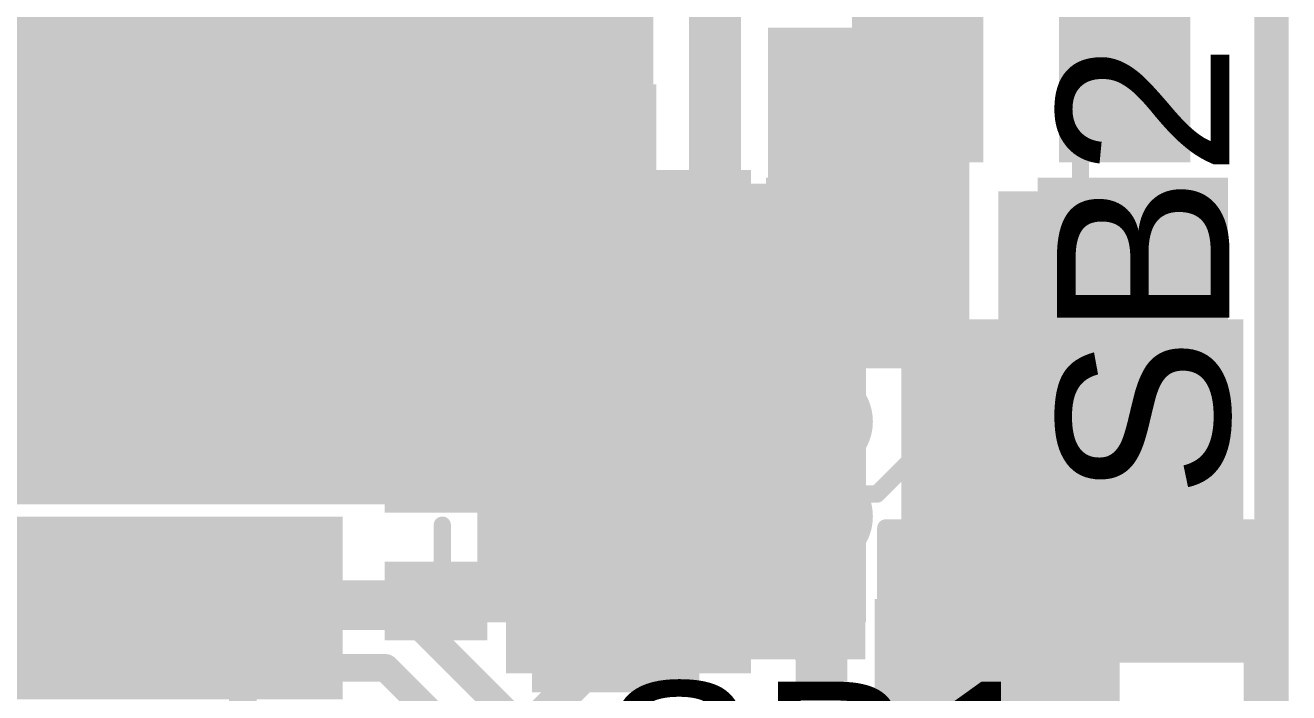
# Model space of a CAD drawing. Header units: millimetres. Extents: x -0.39 to 1.43, y -0.39 to 1.45.
# Drawn here: x 1.064 to 1.4302, y 0.7868 to 0.9802 of the extents above; entities that cross this region are included whole.
import ezdxf

# ---------------------------------------------------------------- set-up
doc = ezdxf.new("R2010")
doc.units = ezdxf.units.MM
doc.header["$MEASUREMENT"] = 0
for name, color, linetype in [('BottomLayer', 5, 'Continuous'), ('BottomPaste', 16, 'Continuous'), ('BottomSolder', 6, 'Continuous'), ('Mechanical2', 216, 'Continuous'), ('TopLayer', 1, 'Continuous'), ('TopOverlay', 2, 'Continuous'), ('TopPaste', 8, 'Continuous'), ('TopSolder', 216, 'Continuous'), ('ViaHoleLayer', 16, 'Continuous')]:
    doc.layers.add(name, color=color, linetype=linetype)
doc.styles.add('Arial', font='', dxfattribs={"height": 0.2})
doc.styles.get('Arial').set_extended_font_data('Arial')

# ---------------------------------------------------------------- blocks, each defined once
blk = doc.blocks.new('RVT1H101M0607_1')
at = {"layer": 'TopLayer'}
for points in [[(-0.17913, 0.0315), (-0.04134, 0.0315), (-0.04134, -0.0315), (-0.17913, -0.0315)], [(0.04134, 0.0315), (0.17913, 0.0315), (0.17913, -0.0315), (0.04134, -0.0315)]]:
    blk.add_hatch(color=1, dxfattribs=at).paths.add_polyline_path(points)
at = {"layer": 'TopPaste'}
for points in [[(-0.17913, 0.0315), (-0.04134, 0.0315), (-0.04134, -0.0315), (-0.17913, -0.0315)], [(0.04134, 0.0315), (0.17913, 0.0315), (0.17913, -0.0315), (0.04134, -0.0315)]]:
    blk.add_hatch(color=8, dxfattribs=at).paths.add_polyline_path(points)
at = {"layer": 'TopSolder'}
for points in [[(-0.18313, 0.0355), (-0.03734, 0.0355), (-0.03734, -0.0355), (-0.18313, -0.0355)], [(0.03734, 0.0355), (0.18313, 0.0355), (0.18313, -0.0355), (0.03734, -0.0355)]]:
    blk.add_hatch(color=216, dxfattribs=at).paths.add_polyline_path(points)
at = {"layer": 'TopOverlay', "const_width": 0.005}
for points in [[(-0.07224, 0.131), (-0.13124, 0.072)], [(-0.07224, 0.131), (0.13076, 0.131)], [(0.13076, 0.131), (0.13076, 0.046)], [(-0.13124, 0.072), (-0.13124, 0.052)], [(-0.15424, 0.068), (-0.15424, 0.04)], [(-0.16824, 0.054), (-0.14024, 0.054)], [(0.13076, -0.046), (0.13076, -0.131)], [(-0.13124, -0.052), (-0.13124, -0.072)], [(-0.13124, -0.072), (-0.07224, -0.131)], [(-0.07224, -0.131), (0.13076, -0.131)]]:
    blk.add_lwpolyline(points, dxfattribs=at)
at = {"layer": 'TopOverlay', "const_width": 0.0025}
for points in [[(-0.07349, 0.131, 1), (-0.07099, 0.131, 1)], [(-0.07349, 0.131, 1), (-0.07099, 0.131, 1)], [(0.12951, 0.131, 1), (0.13201, 0.131, 1)], [(0.12951, 0.131, 1), (0.13201, 0.131, 1)], [(-0.13249, 0.072, 1), (-0.12999, 0.072, 1)], [(-0.13249, 0.072, 1), (-0.12999, 0.072, 1)], [(-0.15549, 0.068, 1), (-0.15299, 0.068, 1)], [(-0.16949, 0.054, 1), (-0.16699, 0.054, 1)], [(-0.14149, 0.054, 1), (-0.13899, 0.054, 1)], [(-0.13249, 0.052, 1), (-0.12999, 0.052, 1)], [(0.12951, 0.046, 1), (0.13201, 0.046, 1)], [(-0.15549, 0.04, 1), (-0.15299, 0.04, 1)], [(0.12951, -0.046, 1), (0.13201, -0.046, 1)], [(-0.13249, -0.052, 1), (-0.12999, -0.052, 1)], [(-0.13249, -0.072, 1), (-0.12999, -0.072, 1)], [(-0.13249, -0.072, 1), (-0.12999, -0.072, 1)], [(-0.07349, -0.131, 1), (-0.07099, -0.131, 1)], [(-0.07349, -0.131, 1), (-0.07099, -0.131, 1)], [(0.12951, -0.131, 1), (0.13201, -0.131, 1)], [(0.12951, -0.131, 1), (0.13201, -0.131, 1)]]:
    blk.add_lwpolyline(points, format="xyb", close=True, dxfattribs=at)
blk = doc.blocks.new('S______B______5')
at = {"layer": 'TopLayer'}
for points in [[(-0.045, -0.0175), (-0.045, 0.0175), (-0.015, 0.0175), (-0.015, -0.0175)], [(0.015, -0.0175), (0.015, 0.0175), (0.045, 0.0175), (0.045, -0.0175)]]:
    blk.add_hatch(color=1, dxfattribs=at).paths.add_polyline_path(points)
at = {"layer": 'TopPaste'}
for points in [[(-0.045, -0.0175), (-0.045, 0.0175), (-0.015, 0.0175), (-0.015, -0.0175)], [(0.015, -0.0175), (0.015, 0.0175), (0.045, 0.0175), (0.045, -0.0175)]]:
    blk.add_hatch(color=8, dxfattribs=at).paths.add_polyline_path(points)
at = {"layer": 'TopSolder'}
for points in [[(-0.049, -0.0215), (-0.049, 0.0215), (-0.011, 0.0215), (-0.011, -0.0215)], [(0.011, -0.0215), (0.011, 0.0215), (0.049, 0.0215), (0.049, -0.0215)]]:
    blk.add_hatch(color=216, dxfattribs=at).paths.add_polyline_path(points)
at = {"layer": 'TopOverlay', "const_width": 0.005}
for points in [[(-0.05, 0.022), (-0.05, -0.022)], [(-0.05, 0.022), (0.05, 0.022)], [(0.05, 0.022), (0.05, -0.022)], [(-0.05, -0.022), (0.05, -0.022)]]:
    blk.add_lwpolyline(points, dxfattribs=at)
at = {"layer": 'TopOverlay', "const_width": 0.0025}
for points in [[(-0.05125, 0.022, 1), (-0.04875, 0.022, 1)], [(-0.05125, 0.022, 1), (-0.04875, 0.022, 1)], [(0.04875, 0.022, 1), (0.05125, 0.022, 1)], [(0.04875, 0.022, 1), (0.05125, 0.022, 1)], [(-0.05125, -0.022, 1), (-0.04875, -0.022, 1)], [(-0.05125, -0.022, 1), (-0.04875, -0.022, 1)], [(0.04875, -0.022, 1), (0.05125, -0.022, 1)], [(0.04875, -0.022, 1), (0.05125, -0.022, 1)]]:
    blk.add_lwpolyline(points, format="xyb", close=True, dxfattribs=at)
blk = doc.blocks.new('C___0402_B_49')
at = {"layer": 'BottomLayer'}
for points in [[(-0.0095, 0.0125), (-0.0095, -0.0125), (-0.0275, -0.0125), (-0.0275, 0.0125)], [(0.0275, 0.0125), (0.0275, -0.0125), (0.0095, -0.0125), (0.0095, 0.0125)]]:
    blk.add_hatch(color=5, dxfattribs=at).paths.add_polyline_path(points)
at = {"layer": 'BottomPaste'}
for points in [[(-0.0095, 0.0125), (-0.0095, -0.0125), (-0.0275, -0.0125), (-0.0275, 0.0125)], [(0.0275, 0.0125), (0.0275, -0.0125), (0.0095, -0.0125), (0.0095, 0.0125)]]:
    blk.add_hatch(color=16, dxfattribs=at).paths.add_polyline_path(points)
at = {"layer": 'BottomSolder'}
for points in [[(-0.00714, 0.01486), (-0.00714, -0.01486), (-0.02986, -0.01486), (-0.02986, 0.01486)], [(0.02986, 0.01486), (0.02986, -0.01486), (0.00714, -0.01486), (0.00714, 0.01486)]]:
    blk.add_hatch(color=6, dxfattribs=at).paths.add_polyline_path(points)
blk = doc.blocks.new('C__0603_B_54')
at = {"layer": 'BottomLayer'}
for points in [[(-0.045, -0.0175), (-0.045, 0.0175), (-0.015, 0.0175), (-0.015, -0.0175)], [(0.015, -0.0175), (0.015, 0.0175), (0.045, 0.0175), (0.045, -0.0175)]]:
    blk.add_hatch(color=5, dxfattribs=at).paths.add_polyline_path(points)
at = {"layer": 'BottomPaste'}
for points in [[(-0.045, -0.0175), (-0.045, 0.0175), (-0.015, 0.0175), (-0.015, -0.0175)], [(0.015, -0.0175), (0.015, 0.0175), (0.045, 0.0175), (0.045, -0.0175)]]:
    blk.add_hatch(color=16, dxfattribs=at).paths.add_polyline_path(points)
at = {"layer": 'BottomSolder'}
for points in [[(-0.04736, -0.01986), (-0.04736, 0.01986), (-0.01264, 0.01986), (-0.01264, -0.01986)], [(0.01264, -0.01986), (0.01264, 0.01986), (0.04736, 0.01986), (0.04736, -0.01986)]]:
    blk.add_hatch(color=6, dxfattribs=at).paths.add_polyline_path(points)
blk = doc.blocks.new('VG039NCHXTB203_B_63')
at = {"layer": 'BottomLayer'}
for points in [[(-0.06299, 0.0876), (-0.01575, 0.0876), (-0.01575, 0.04035), (-0.06299, 0.04035)], [(0.01575, 0.0876), (0.06299, 0.0876), (0.06299, 0.04035), (0.01575, 0.04035)], [(-0.0315, -0.03445), (0.0315, -0.03445), (0.0315, -0.0935), (-0.0315, -0.0935)]]:
    blk.add_hatch(color=5, dxfattribs=at).paths.add_polyline_path(points)
at = {"layer": 'BottomPaste'}
for points in [[(-0.06299, 0.0876), (-0.01575, 0.0876), (-0.01575, 0.04035), (-0.06299, 0.04035)], [(0.01575, 0.0876), (0.06299, 0.0876), (0.06299, 0.04035), (0.01575, 0.04035)], [(-0.0315, -0.03445), (0.0315, -0.03445), (0.0315, -0.0935), (-0.0315, -0.0935)]]:
    blk.add_hatch(color=16, dxfattribs=at).paths.add_polyline_path(points)
at = {"layer": 'BottomSolder'}
for points in [[(-0.06699, 0.0916), (-0.01175, 0.0916), (-0.01175, 0.03635), (-0.06699, 0.03635)], [(0.01175, 0.0916), (0.06699, 0.0916), (0.06699, 0.03635), (0.01175, 0.03635)], [(-0.0355, -0.03045), (0.0355, -0.03045), (0.0355, -0.0975), (-0.0355, -0.0975)]]:
    blk.add_hatch(color=6, dxfattribs=at).paths.add_polyline_path(points)
blk = doc.blocks.new('R___0603_B_64')
at = {"layer": 'BottomLayer'}
for points in [[(-0.045, -0.0175), (-0.045, 0.0175), (-0.015, 0.0175), (-0.015, -0.0175)], [(0.015, -0.0175), (0.015, 0.0175), (0.045, 0.0175), (0.045, -0.0175)]]:
    blk.add_hatch(color=5, dxfattribs=at).paths.add_polyline_path(points)
at = {"layer": 'BottomPaste'}
for points in [[(-0.045, -0.0175), (-0.045, 0.0175), (-0.015, 0.0175), (-0.015, -0.0175)], [(0.015, -0.0175), (0.015, 0.0175), (0.045, 0.0175), (0.045, -0.0175)]]:
    blk.add_hatch(color=16, dxfattribs=at).paths.add_polyline_path(points)
at = {"layer": 'BottomSolder'}
for points in [[(-0.049, -0.0215), (-0.049, 0.0215), (-0.011, 0.0215), (-0.011, -0.0215)], [(0.011, -0.0215), (0.011, 0.0215), (0.049, 0.0215), (0.049, -0.0215)]]:
    blk.add_hatch(color=6, dxfattribs=at).paths.add_polyline_path(points)
blk = doc.blocks.new('R___1210_B_65')
at = {"layer": 'BottomLayer'}
for points in [[(-0.0811, 0.05354), (-0.03622, 0.05354), (-0.03622, -0.05354), (-0.0811, -0.05354)], [(0.03622, 0.05354), (0.0811, 0.05354), (0.0811, -0.05354), (0.03622, -0.05354)]]:
    blk.add_hatch(color=5, dxfattribs=at).paths.add_polyline_path(points)
at = {"layer": 'BottomPaste'}
for points in [[(-0.0811, 0.05354), (-0.03622, 0.05354), (-0.03622, -0.05354), (-0.0811, -0.05354)], [(0.03622, 0.05354), (0.0811, 0.05354), (0.0811, -0.05354), (0.03622, -0.05354)]]:
    blk.add_hatch(color=16, dxfattribs=at).paths.add_polyline_path(points)
at = {"layer": 'BottomSolder'}
for points in [[(-0.0851, 0.05754), (-0.03222, 0.05754), (-0.03222, -0.05754), (-0.0851, -0.05754)], [(0.03222, 0.05754), (0.0851, 0.05754), (0.0851, -0.05754), (0.03222, -0.05754)]]:
    blk.add_hatch(color=6, dxfattribs=at).paths.add_polyline_path(points)
blk = doc.blocks.new('S______B______77')
at = {"layer": 'TopLayer'}
for points in [[(-0.045, -0.0175), (-0.045, 0.0175), (-0.015, 0.0175), (-0.015, -0.0175)], [(0.015, -0.0175), (0.015, 0.0175), (0.045, 0.0175), (0.045, -0.0175)]]:
    blk.add_hatch(color=1, dxfattribs=at).paths.add_polyline_path(points)
at = {"layer": 'TopPaste'}
for points in [[(-0.045, -0.0175), (-0.045, 0.0175), (-0.015, 0.0175), (-0.015, -0.0175)], [(0.015, -0.0175), (0.015, 0.0175), (0.045, 0.0175), (0.045, -0.0175)]]:
    blk.add_hatch(color=8, dxfattribs=at).paths.add_polyline_path(points)
at = {"layer": 'TopSolder'}
for points in [[(-0.049, -0.0215), (-0.049, 0.0215), (-0.011, 0.0215), (-0.011, -0.0215)], [(0.011, -0.0215), (0.011, 0.0215), (0.049, 0.0215), (0.049, -0.0215)]]:
    blk.add_hatch(color=216, dxfattribs=at).paths.add_polyline_path(points)
at = {"layer": 'TopOverlay', "const_width": 0.005}
for points in [[(-0.05, 0.022), (0.05, 0.022)], [(-0.05, 0.022), (-0.05, -0.022)], [(0.05, 0.022), (0.05, -0.022)], [(-0.05, -0.022), (0.05, -0.022)]]:
    blk.add_lwpolyline(points, dxfattribs=at)
at = {"layer": 'TopOverlay', "const_width": 0.0025}
for points in [[(-0.05125, 0.022, 1), (-0.04875, 0.022, 1)], [(-0.05125, 0.022, 1), (-0.04875, 0.022, 1)], [(0.04875, 0.022, 1), (0.05125, 0.022, 1)], [(0.04875, 0.022, 1), (0.05125, 0.022, 1)], [(-0.05125, -0.022, 1), (-0.04875, -0.022, 1)], [(-0.05125, -0.022, 1), (-0.04875, -0.022, 1)], [(0.04875, -0.022, 1), (0.05125, -0.022, 1)], [(0.04875, -0.022, 1), (0.05125, -0.022, 1)]]:
    blk.add_lwpolyline(points, format="xyb", close=True, dxfattribs=at)

msp = doc.modelspace()

# ---------------------------------------------------------------- hatches: boundary and pattern name
at = {"layer": 'BottomLayer'}
for points in [[(1.039, 0.84136), (1.246, 0.84136), (1.246, 1.167), (1.039, 1.167)], [(1.27922, 0.88479), (1.33764, 0.88479), (1.33764, 0.9795), (1.27922, 0.9795)], [(1.167, 0.84136), (1.24684, 0.84136), (1.24684, 0.96304), (1.167, 0.96304)], [(1.346, 0.83453), (1.41163, 0.83453), (1.41163, 0.93204), (1.346, 0.93204)], [(1.21084, 0.78692), (1.25934, 0.78692), (1.25934, 0.81386), (1.21084, 0.81386)]]:
    msp.add_hatch(color=5, dxfattribs=at).paths.add_polyline_path(points)
h = msp.add_hatch(color=5, dxfattribs=at)
edge = h.paths.add_edge_path()
edge.add_arc((1.29384, 0.86536), 0.01181, 0, 360)
h = msp.add_hatch(color=5, dxfattribs=at)
edge = h.paths.add_edge_path()
edge.add_arc((1.334, 0.85523), 0.01181, 0, 360)
h = msp.add_hatch(color=5, dxfattribs=at)
edge = h.paths.add_edge_path()
edge.add_arc((1.37276, 0.85523), 0.01181, 0, 360)
h = msp.add_hatch(color=5, dxfattribs=at)
edge = h.paths.add_edge_path()
edge.add_arc((1.29384, 0.83785), 0.01181, 0, 360)
h = msp.add_hatch(color=5, dxfattribs=at)
edge = h.paths.add_edge_path()
edge.add_arc((1.24734, 0.80936), 0.01181, 0, 360)
at = {"layer": 'BottomSolder'}
h = msp.add_hatch(color=6, dxfattribs=at)
edge = h.paths.add_edge_path()
edge.add_arc((1.29384, 0.86536), 0.01581, 0, 360)
h = msp.add_hatch(color=6, dxfattribs=at)
edge = h.paths.add_edge_path()
edge.add_arc((1.334, 0.85523), 0.01581, 0, 360)
h = msp.add_hatch(color=6, dxfattribs=at)
edge = h.paths.add_edge_path()
edge.add_arc((1.37276, 0.85523), 0.01581, 0, 360)
h = msp.add_hatch(color=6, dxfattribs=at)
edge = h.paths.add_edge_path()
edge.add_arc((1.29384, 0.83785), 0.01581, 0, 360)
h = msp.add_hatch(color=6, dxfattribs=at)
edge = h.paths.add_edge_path()
edge.add_arc((1.24734, 0.80936), 0.01581, 0, 360)
at = {"layer": 'TopLayer'}
for points in [[(1.19502, 0.80722), (1.30764, 0.80722), (1.30764, 0.93426), (1.19502, 0.93426)], [(1.31789, 0.79953), (1.417, 0.79953), (1.417, 0.895), (1.31789, 0.895)], [(1.22274, 0.79646), (1.30747, 0.79646), (1.30747, 0.85801), (1.22274, 0.85801)]]:
    msp.add_hatch(color=1, dxfattribs=at).paths.add_polyline_path(points)
h = msp.add_hatch(color=1, dxfattribs=at)
edge = h.paths.add_edge_path()
edge.add_arc((1.29384, 0.86536), 0.01181, 0, 360)
h = msp.add_hatch(color=1, dxfattribs=at)
edge = h.paths.add_edge_path()
edge.add_arc((1.334, 0.85523), 0.01181, 0, 360)
h = msp.add_hatch(color=1, dxfattribs=at)
edge = h.paths.add_edge_path()
edge.add_arc((1.37276, 0.85523), 0.01181, 0, 360)
h = msp.add_hatch(color=1, dxfattribs=at)
edge = h.paths.add_edge_path()
edge.add_arc((1.29384, 0.83785), 0.01181, 0, 360)
h = msp.add_hatch(color=1, dxfattribs=at)
edge = h.paths.add_edge_path()
edge.add_arc((1.24734, 0.80936), 0.01181, 0, 360)
at = {"layer": 'TopSolder'}
h = msp.add_hatch(color=216, dxfattribs=at)
edge = h.paths.add_edge_path()
edge.add_arc((1.29384, 0.86536), 0.01581, 0, 360)
h = msp.add_hatch(color=216, dxfattribs=at)
edge = h.paths.add_edge_path()
edge.add_arc((1.334, 0.85523), 0.01581, 0, 360)
h = msp.add_hatch(color=216, dxfattribs=at)
edge = h.paths.add_edge_path()
edge.add_arc((1.37276, 0.85523), 0.01581, 0, 360)
h = msp.add_hatch(color=216, dxfattribs=at)
edge = h.paths.add_edge_path()
edge.add_arc((1.29384, 0.83785), 0.01581, 0, 360)
h = msp.add_hatch(color=216, dxfattribs=at)
edge = h.paths.add_edge_path()
edge.add_arc((1.24734, 0.80936), 0.01581, 0, 360)
at = {"layer": 'ViaHoleLayer'}
h = msp.add_hatch(color=16, dxfattribs=at)
edge = h.paths.add_edge_path()
edge.add_arc((1.29384, 0.86536), 0.00591, 0, 360)
h = msp.add_hatch(color=16, dxfattribs=at)
edge = h.paths.add_edge_path()
edge.add_arc((1.334, 0.85523), 0.00591, 0, 360)
h = msp.add_hatch(color=16, dxfattribs=at)
edge = h.paths.add_edge_path()
edge.add_arc((1.37276, 0.85523), 0.00591, 0, 360)
h = msp.add_hatch(color=16, dxfattribs=at)
edge = h.paths.add_edge_path()
edge.add_arc((1.29384, 0.83785), 0.00591, 0, 360)
h = msp.add_hatch(color=16, dxfattribs=at)
edge = h.paths.add_edge_path()
edge.add_arc((1.24734, 0.80936), 0.00591, 0, 360)

# ---------------------------------------------------------------- linework, layer by layer
at = {"layer": 'BottomLayer'}
for points, const_width in [([(1.26388, 0.8302), (1.26388, 1.00088)], 0.015), ([(1.38264, 0.962), (1.38264, 0.99664)], 0.022), ([(1.39201, 0.85523), (1.39201, 0.90841)], 0.022), ([(1.26388, 0.8302), (1.29475, 0.79934)], 0.015), ([(1.22934, 0.79571), (1.22934, 0.81936)], 0.01), ([(1.10039, 0.81336), (1.184, 0.81336)], 0.012), ([(1.09839, 0.81136), (1.10039, 0.81336)], 0.008), ([(1.1127, 0.80536), (1.11457, 0.80536)], 0.008), ([(1.11457, 0.80536), (1.12701, 0.79292)], 0.008), ([(1.29475, 0.76894), (1.29475, 0.79934)], 0.015), ([(1.17889, 0.74526), (1.22934, 0.79571)], 0.01), ([(1.12701, 0.77087), (1.12701, 0.79292)], 0.008)]:
    msp.add_lwpolyline(points, dxfattribs=dict(at, const_width=const_width))
for points, const_width in [([(1.37714, 0.962, 1), (1.38814, 0.962, 1)], 0.011), ([(1.38651, 0.90841, 1), (1.39751, 0.90841, 1)], 0.011), ([(1.38651, 0.85523, 1), (1.39751, 0.85523, 1)], 0.011), ([(1.26013, 0.8302, 1), (1.26763, 0.8302, 1)], 0.0075), ([(1.26013, 0.8302, 1), (1.26763, 0.8302, 1)], 0.0075), ([(1.22684, 0.81936, 1), (1.23184, 0.81936, 1)], 0.005), ([(1.09739, 0.81336, 1), (1.10339, 0.81336, 1)], 0.006), ([(1.09839, 0.81336, 1), (1.10239, 0.81336, 1)], 0.004), ([(1.181, 0.81336, 1), (1.187, 0.81336, 1)], 0.006), ([(1.09639, 0.81136, 1), (1.10039, 0.81136, 1)], 0.004), ([(1.1107, 0.80536, 1), (1.1147, 0.80536, 1)], 0.004), ([(1.11257, 0.80536, 1), (1.11657, 0.80536, 1)], 0.004), ([(1.11257, 0.80536, 1), (1.11657, 0.80536, 1)], 0.004), ([(1.291, 0.79934, 1), (1.2985, 0.79934, 1)], 0.0075), ([(1.291, 0.79934, 1), (1.2985, 0.79934, 1)], 0.0075), ([(1.22684, 0.79571, 1), (1.23184, 0.79571, 1)], 0.005), ([(1.22684, 0.79571, 1), (1.23184, 0.79571, 1)], 0.005), ([(1.12501, 0.79292, 1), (1.12901, 0.79292, 1)], 0.004), ([(1.12501, 0.79292, 1), (1.12901, 0.79292, 1)], 0.004)]:
    msp.add_lwpolyline(points, format="xyb", close=True, dxfattribs=dict(at, const_width=const_width))
at = {"layer": 'Mechanical2', "const_width": 0.01}
msp.add_lwpolyline([(1.42519, -0.0448), (1.42519, 1.28673)], dxfattribs=at)
at = {"layer": 'TopLayer', "const_width": 0.008}
for points in [[(0.74879, 0.809), (1.17544, 0.809)], [(1.17544, 0.809), (1.28323, 0.70121)], [(0.756, 0.794), (1.16837, 0.794)], [(1.16837, 0.794), (1.30447, 0.65789)]]:
    msp.add_lwpolyline(points, dxfattribs=at)
at = {"layer": 'TopLayer', "const_width": 0.004}
for points in [[(1.17344, 0.809, 1), (1.17744, 0.809, 1)], [(1.17344, 0.809, 1), (1.17744, 0.809, 1)], [(1.16637, 0.794, 1), (1.17037, 0.794, 1)], [(1.16637, 0.794, 1), (1.17037, 0.794, 1)]]:
    msp.add_lwpolyline(points, format="xyb", close=True, dxfattribs=at)

# ---------------------------------------------------------------- block references
for name, p, rotation in [('RVT1H101M0607_1', (1.23884, 0.97559), 90), ('R___1210_B_65', (1.09839, 0.87002), 90), ('C__0603_B_54', (1.22834, 0.84936), 90), ('C___0402_B_49', (1.183, 0.83186), 270), ('S______B______77', (1.33539, 0.78453), 90), ('S______B______5', (1.39764, 0.78453), 90)]:
    msp.add_blockref(name, p, dxfattribs=dict(rotation=rotation))
for name, p in [('R___0603_B_64', (1.35264, 0.962)), ('VG039NCHXTB203_B_63', (1.34564, 0.84444))]:
    msp.add_blockref(name, p)

# ---------------------------------------------------------------- texts
at = {"layer": 'TopOverlay', "style": 'Arial'}
msp.add_text('SB2', height=0.05, rotation=90, dxfattribs=at).set_placement((1.413, 0.84317))
msp.add_text('SB1', height=0.05, dxfattribs=at).set_placement((1.22986, 0.73999))

doc.saveas('drawing.dxf')
